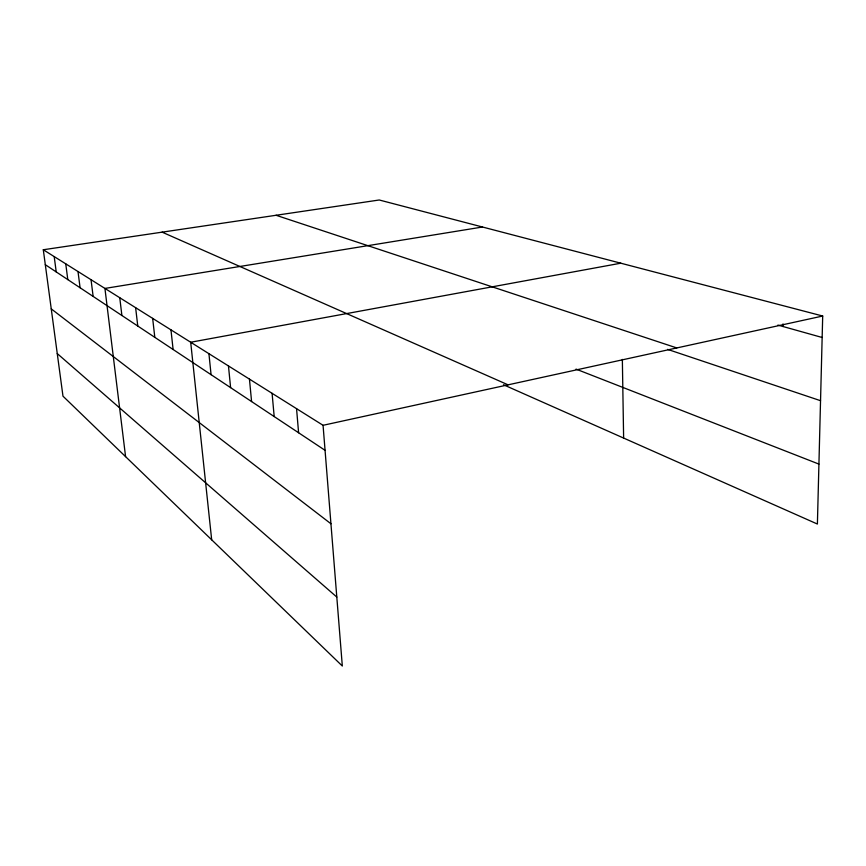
<?xml version="1.0" encoding="UTF-8"?>
<svg xmlns="http://www.w3.org/2000/svg" width="866" height="866" viewBox="0 0 866 866"><rect width="100%" height="100%" fill="white"/><g stroke="black" fill="none" stroke-linecap="round" stroke-linejoin="round"><path stroke-width="1.3" d="M782.961 326.504L783.005 323.906M43.3 249.754L323.061 425.303L342.319 666.008L62.98 396.173L43.3 249.754L379.243 199.992L822.7 316.025L817.396 524.038L503.471 384.753M323.061 425.303L822.7 316.025M620.792 263.199L190.693 342.243L211.683 539.821M482.503 227.011L104.927 288.432L125.581 456.642M777.906 325.086L822.148 337.491M276.07 215.277L676.779 347.937M667.61 349.377L820.546 400.698M576.02 369.111L818.933 464.1M162.126 232.153L508.082 384.84M45.303 264.682L325.064 450.32M51.246 308.87L330.942 523.768M57.253 353.566L336.809 597.064M54.201 256.596L56.225 271.924M65.751 263.849L67.797 279.61M78.005 271.534L80.083 287.75M91.038 279.718L93.138 296.421M119.757 297.731L121.889 315.495M135.626 307.69L137.77 326.038M152.654 318.374L154.808 337.339M170.959 329.859L173.113 349.496M208.923 353.674L211.077 374.675M228.462 365.939L230.605 387.632M249.451 379.113L251.584 401.553M272.086 393.316L274.186 416.557M296.551 408.655L298.597 432.762M622.351 359.401L623.628 438.066"/></g></svg>
